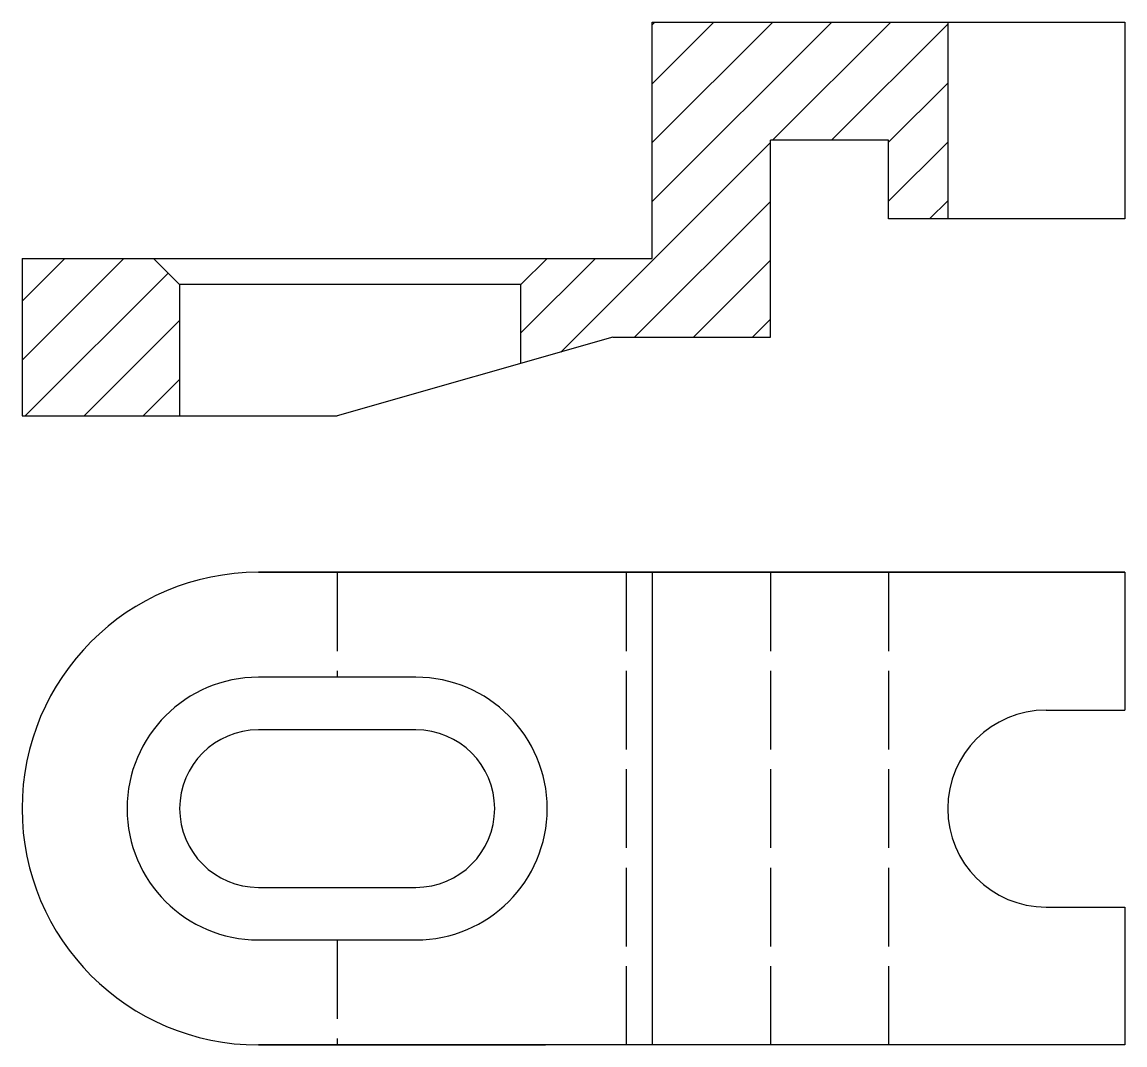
# Model space of a CAD drawing. Header units: millimetres. Extents: x 36.9 to 120.9, y 6.8 to 84.7.
import ezdxf

# ---------------------------------------------------------------- set-up
doc = ezdxf.new("R2010")
doc.units = ezdxf.units.MM
doc.linetypes.add('ACAD_ISO02W100', pattern=[15, 12, -3])
for name, color, linetype in [('Contur', 4, 'Continuous'), ('Linie punctata', 1, 'ACAD_ISO02W100'), ('Zona hasurata', 2, 'Continuous')]:
    doc.layers.add(name, color=color, linetype=linetype)
pattern_1 = [(45, (0, 8.6498), (-2.245064, 2.245064), [])]

msp = doc.modelspace()

# ---------------------------------------------------------------- hatches: boundary and pattern name
at = {"layer": 'Zona hasurata'}
h = msp.add_hatch(dxfattribs=at)
h.set_pattern_fill('ANSI31', color=256)
h.set_pattern_definition(pattern_1)
h.paths.add_polyline_path([(81.865, 60.74), (93.865, 60.74), (93.865, 75.74), (102.865, 75.74), (102.865, 69.74), (107.365, 69.74), (107.365, 84.74), (84.865, 84.74), (84.865, 66.74), (76.865, 66.74), (74.865, 64.74), (74.865, 58.74)])
h = msp.add_hatch(dxfattribs=at)
h.set_pattern_fill('ANSI31', color=256)
h.set_pattern_definition(pattern_1)
h.paths.add_polyline_path([(48.865, 64.74), (46.865, 66.74), (36.865, 66.74), (36.865, 54.74), (48.865, 54.74)])

# ---------------------------------------------------------------- linework, layer by layer
at = {"layer": 'Contur'}
for p, q in [((84.865, 66.74), (84.865, 84.74)), ((84.865, 84.74), (107.365, 84.74)), ((107.365, 84.74), (107.365, 69.74)), ((107.365, 84.74), (120.865, 84.74)), ((120.865, 84.74), (120.865, 69.74)), ((102.865, 75.74), (93.865, 75.74)), ((93.865, 60.74), (93.865, 75.74)), ((102.865, 69.74), (102.865, 75.74)), ((120.865, 69.74), (102.865, 69.74)), ((36.865, 66.74), (36.865, 54.74)), ((36.865, 66.74), (76.865, 66.74)), ((46.865, 66.74), (48.865, 64.74)), ((74.865, 64.74), (76.865, 66.74)), ((76.865, 66.74), (84.865, 66.74)), ((48.865, 64.74), (48.865, 54.74)), ((74.865, 64.74), (48.865, 64.74)), ((74.865, 58.74), (74.865, 64.74)), ((74.865, 64.74), (74.865, 64.74)), ((81.865, 60.74), (60.865, 54.74)), ((81.865, 60.74), (93.865, 60.74)), ((36.865, 54.74), (60.865, 54.74)), ((120.865, 42.833), (54.865, 42.833)), ((76.74, 42.833), (120.865, 42.833)), ((84.865, 42.833), (84.865, 6.833)), ((120.865, 42.833), (120.865, 32.333)), ((114.865, 32.333), (120.865, 32.333)), ((60.865, 30.833), (60.865, 30.845)), ((114.865, 17.333), (120.865, 17.333)), ((120.865, 17.333), (120.865, 6.833)), ((120.865, 6.833), (54.865, 6.833)), ((120.865, 6.833), (76.74, 6.833)), ((120.865, 6.833), (112.465, 6.833))]:
    msp.add_line(p, q, dxfattribs=at)
for points in [[(54.865, 34.833, 1), (54.865, 14.833), (66.865, 14.833, 1), (66.865, 34.833)], [(54.865, 30.833, 1), (54.865, 18.833), (66.865, 18.833, 1), (66.865, 30.833)]]:
    msp.add_lwpolyline(points, format="xyb", close=True, dxfattribs=at)
for centre, radius in [((54.865, 24.833), 18), ((114.865, 24.833), 7.5)]:
    msp.add_arc(centre, radius, 90, 270, dxfattribs=at)
at = {"layer": 'Linie punctata', "ltscale": 0.5}
for p, q in [((60.865, 42.833), (60.865, 34.833)), ((82.865, 42.833), (82.865, 6.833)), ((93.865, 42.833), (93.865, 6.833)), ((102.865, 42.833), (102.865, 6.833)), ((60.865, 14.833), (60.865, 6.833))]:
    msp.add_line(p, q, dxfattribs=at)
at = {"layer": 'Zona hasurata'}
for p, q in [((54.865, 42.833), (76.74, 42.833)), ((54.865, 6.833), (76.74, 6.833))]:
    msp.add_line(p, q, dxfattribs=at)

doc.saveas('drawing.dxf')
